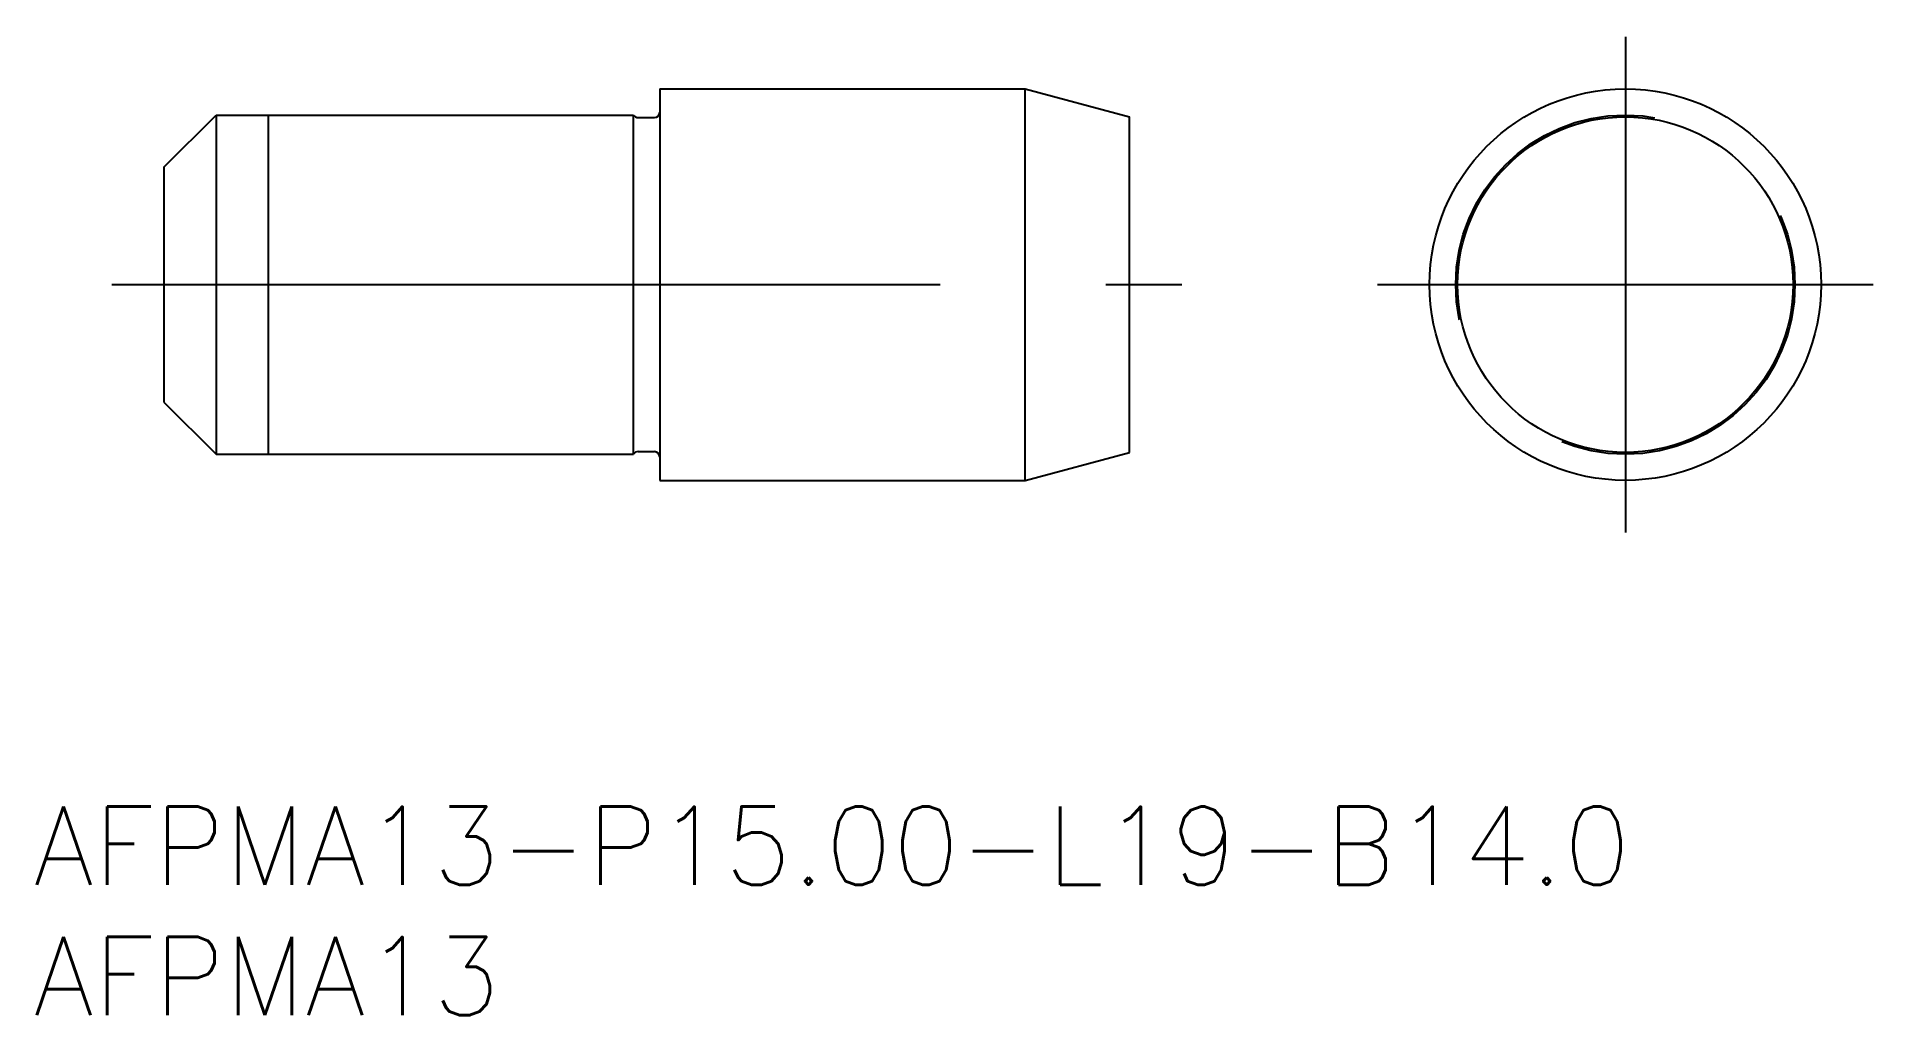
# Model space of a CAD drawing. Extents: x -60.9 to 9.5, y -28 to 9.5.
import ezdxf

# ---------------------------------------------------------------- set-up
doc = ezdxf.new("R2010")
doc.units = 0
doc.linetypes.add('CENTER', pattern=[50.8, 31.75, -6.35, 6.35, -6.35])
doc.linetypes.add('DASHED', pattern=[19.05, 12.7, -6.35])
doc.layers.get('0').update_dxf_attribs({"linetype": 'CONTINUOUS'})
doc.layers.add('CENTER', color=1, linetype='CONTINUOUS')
doc.styles.get("Standard").update_dxf_attribs({"font": 'txt.shx', "height": 3, "bigfont": 'bigfont.shx'})

msp = doc.modelspace()

# ---------------------------------------------------------------- linework, layer by layer
at = {"color": 7, "linetype": 'CONTINUOUS'}
for p, q in [((-37, 7.5), (-23, 7.5)), ((-37, 7.5), (-37, -7.5)), ((-23, -7.5), (-23, 7.5)), ((-23, 7.5), (-19, 6.428)), ((-56, 4.5), (-54, 6.5)), ((-54, 6.5), (-38, 6.5)), ((-54, 6.5), (-54, -6.5)), ((-52, 6.5), (-52, -6.5)), ((-38, -6.5), (-38, 6.5)), ((-37.827, 6.4), (-37.2, 6.4)), ((-19, -6.428), (-19, 6.428)), ((-56, 4.5), (-56, -4.5)), ((-56, -4.5), (-54, -6.5)), ((-54, -6.5), (-38, -6.5)), ((-37.827, -6.4), (-37.2, -6.4)), ((-23, -7.5), (-19, -6.428)), ((-37, -7.5), (-23, -7.5))]:
    msp.add_line(p, q, dxfattribs=at)
for radius in [7.5, 6.428]:
    msp.add_circle((0, 0), radius, dxfattribs=at)
at = {"color": 3, "linetype": 'DASHED'}
msp.add_circle((0, 0), 6.5, dxfattribs=at)
at = {"color": 7, "linetype": 'CONTINUOUS'}
for centre, start, end in [((-37.827, 6.6), 210, 270), ((-37.2, 6.6), 270, 0), ((-37.827, -6.6), 90, 150), ((-37.2, -6.6), 0, 90)]:
    msp.add_arc(centre, 0.2, start, end, dxfattribs=at)
at = {"layer": 'CENTER', "color": 1, "linetype": 'CENTER'}
for p, q in [((0, 9.5), (0, -9.5)), ((-58, 0), (-17, 0)), ((-9.5, 0), (9.5, 0))]:
    msp.add_line(p, q, dxfattribs=at)

# ---------------------------------------------------------------- texts
at = {"color": 7, "linetype": 'CONTINUOUS'}
for s, p in [('AFPMA13-P15.00-L19-B14.0', (-61, -23)), ('AFPMA13', (-61, -28))]:
    msp.add_text(s, height=3, dxfattribs=at).set_placement(p)

doc.saveas('drawing.dxf')
